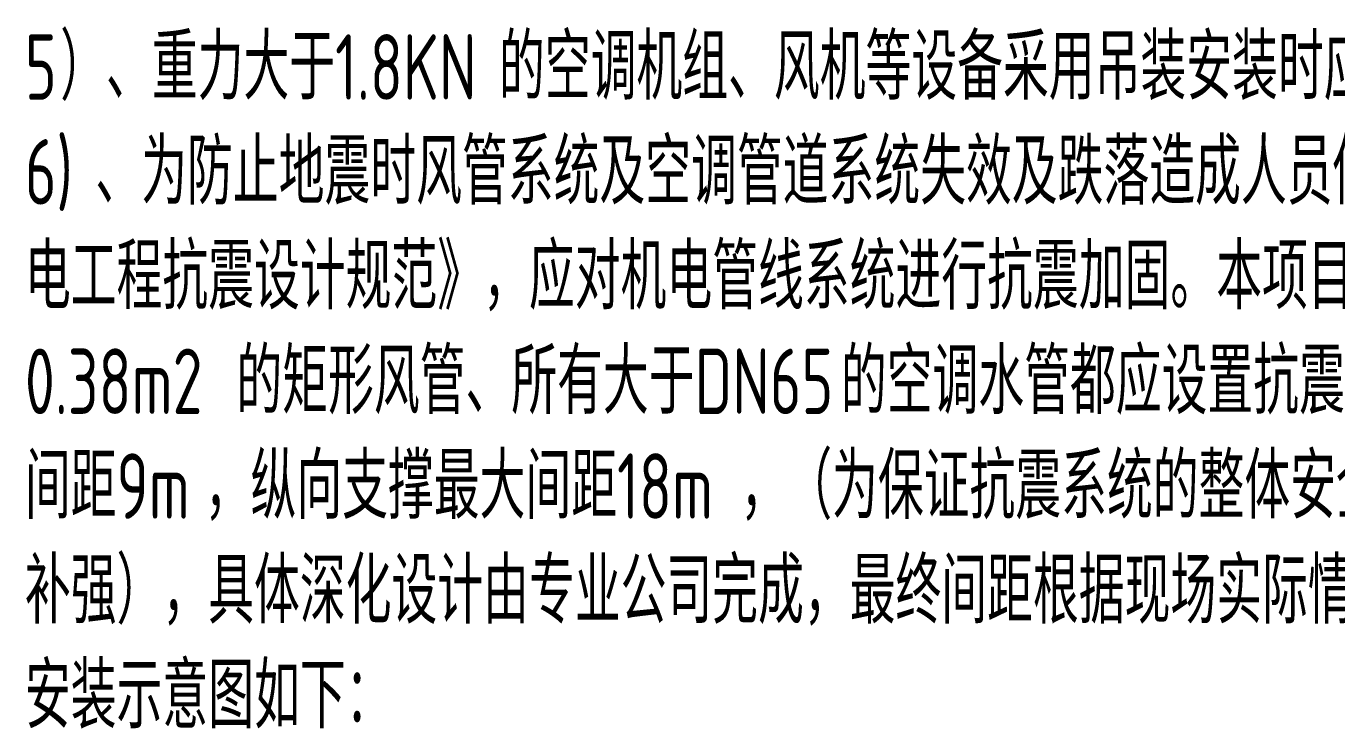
# Model space of a CAD drawing. Extents: x 1247970 to 1725648, y 860327 to 1277876.
# Drawn here: x 1317926 to 1326936, y 1206420 to 1211248 of the extents above; entities that cross this region are included whole.
import ezdxf

# ---------------------------------------------------------------- set-up
doc = ezdxf.new("R2010")
doc.units = 0
doc.header["$LTSCALE"] = 1000
doc.header["$MEASUREMENT"] = 0
doc.layers.add('TK', color=4, linetype='Continuous')
doc.styles.add('_HZTXT', font='tssdeng.shx', dxfattribs={"width": 0.7, "bigfont": 'hztxt.shx'})

msp = doc.modelspace()

# ---------------------------------------------------------------- texts
at = {"layer": 'TK', "style": '_HZTXT', "width": 0.7}
for s, p in [('）、重力大于', (1318159.6, 1210742.5)), ('的空调机组、风机等设备采用吊装安装时应采用抗震支吊架；', (1321176.3, 1210742.5)), ('5', (1317917.3, 1210742.5)), ('1.8KN', (1320049.6, 1210742.5)), ('6)', (1317917.3, 1210022.5)), ('、为防止地震时风管系统及空调管道系统失效及跌落造成人员伤亡及财产损失，根据《建筑抗震设计规范》、《建筑机', (1318401.9, 1210022.5)), ('电工程抗震设计规范》，应对机电管线系统进行抗震加固。本项目所有直径大于', (1317917.3, 1209302.5)), ('的矩形风管、所有大于', (1319371.1, 1208582.5)), ('的空调水管都应设置抗震支吊架。抗震支吊架的设置原则为：风管的侧向支撑最大', (1323526.7, 1208582.5)), ('0.38m2', (1317917.3, 1208582.5)), ('DN65', (1322521.1, 1208582.5)), ('间距', (1317917.3, 1207862.5)), ('，纵向支撑最大间距', (1319153, 1207862.5)), ('，（为保证抗震系统的整体安全性能，对长度低于', (1322836.1, 1207862.5)), ('9m', (1318547.3, 1207862.5)), ('18m', (1321988, 1207862.5)), ('补强），具体深化设计由专业公司完成，最终间距根据现场实际情况在深化设计阶段确定。', (1317917.3, 1207142.5)), ('安装示意图如下：', (1317917.3, 1206422.5))]:
    msp.add_text(s, height=450, dxfattribs=at).set_placement(p)

doc.saveas('drawing.dxf')
